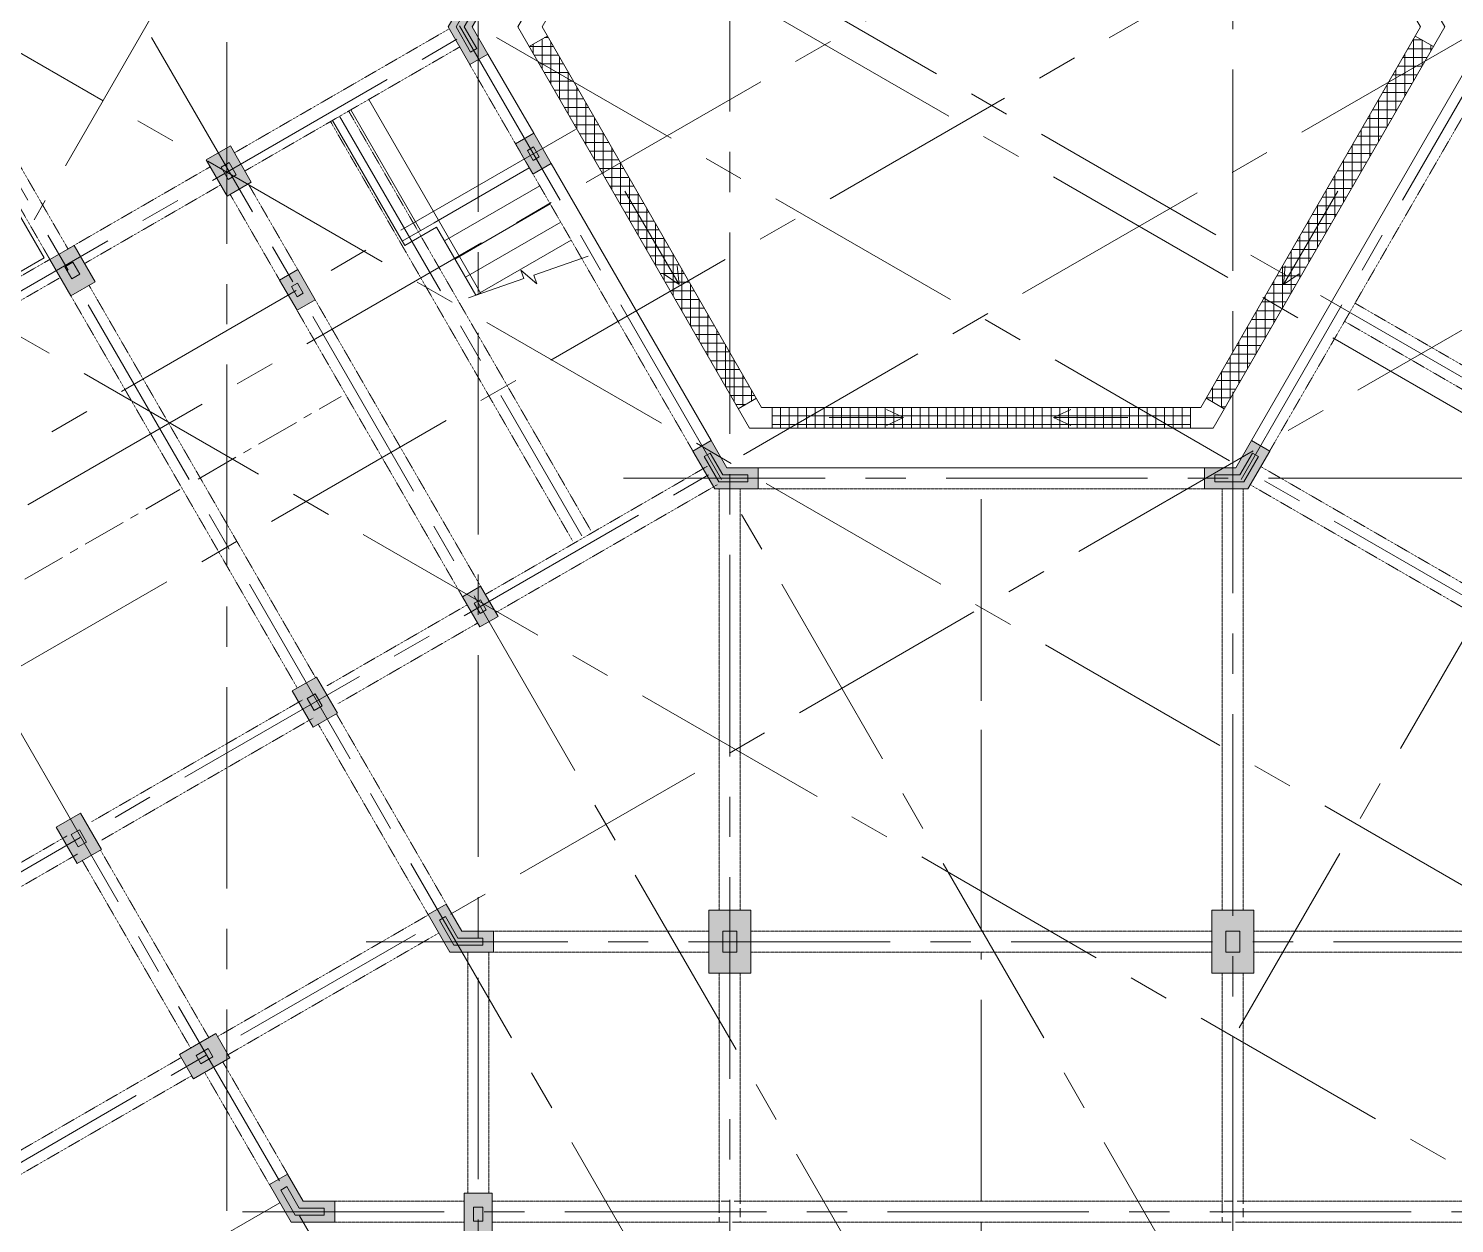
# Model space of a CAD drawing. Header units: millimetres. Extents: x 340192 to 549303, y -616317 to -538642.
# Drawn here: x 540848 to 543059, y -587588 to -585735 of the extents above; entities that cross this region are included whole.
import ezdxf
from ezdxf.lldxf.tags import DXFTag

# ---------------------------------------------------------------- set-up
doc = ezdxf.new("R2010")
doc.units = ezdxf.units.MM
doc.header["$LTSCALE"] = 250
doc.header["$MEASUREMENT"] = 0
for name, pattern in [('( Center )', [2, 1.25, -0.25, 0.25, -0.25]), ('__CENTER__0', [2000, 1250, -250, 250, -250]), ('__HIDDEN__0', [375, 250, -125]), ('HIDDEN', [375, 250, -125])]:
    doc.linetypes.add(name, pattern=pattern)
for name, color, linetype, lineweight in [('AR-STAIR', 70, 'Continuous', 13), ('CV-AB-CJ', 2, 'Continuous', 0), ('CV-CB-BEAM', 7, 'Continuous', 0), ('CV-CB-CIVIL', 70, 'Continuous', 0), ('CV-CB-COLUMN', 3, 'Continuous', 0), ('CV-CB-DRAIN', 25, 'Continuous', 0), ('CV-CB-SHADE', 25, 'Continuous', 0), ('CV-COL', 3, 'Continuous', 0), ('CV-GRID_LINE', 8, 'CENTER', 0), ('CV-MISC', 3, 'Continuous', 0)]:
    doc.layers.add(name, color=color, linetype=linetype, lineweight=lineweight)
tags = doc.linetypes.add('CENTER', pattern=[2, 1.25, -0.25, 0.25, -0.25]).pattern_tags.tags
tags[10:11] = [DXFTag(74, 4), DXFTag(75, 0), DXFTag(340, '0'), DXFTag(46, 1.0), DXFTag(50, 0.0), DXFTag(44, 0.0), DXFTag(45, 0.0)]
tags[8:9] = [DXFTag(74, 4), DXFTag(75, 0), DXFTag(340, '0'), DXFTag(46, 1.0), DXFTag(50, 0.0), DXFTag(44, 0.0), DXFTag(45, 0.0)]
tags[6:7] = [DXFTag(74, 4), DXFTag(75, 0), DXFTag(340, '0'), DXFTag(46, 1.0), DXFTag(50, 0.0), DXFTag(44, 0.0), DXFTag(45, 0.0)]
tags[4:5] = [DXFTag(74, 4), DXFTag(75, 0), DXFTag(340, '0'), DXFTag(46, 1.0), DXFTag(50, 0.0), DXFTag(44, 0.0), DXFTag(45, 0.0)]

msp = doc.modelspace()

# ---------------------------------------------------------------- hatches: boundary and pattern name
at = {"layer": 'CV-CB-DRAIN', "linetype": 'Continuous', "ltscale": 0.000108333329468254}
h = msp.add_hatch(dxfattribs=at)
h.set_pattern_fill('NET', color=256, style=0, pattern_type=2)
h.set_pattern_definition([(120, (0, 0), (-732964182.7816975, -423177068.2353666), []), (210, (0, 0), (423177068.2353677, -732964182.7816969), [])])
h.paths.add_polyline_path([(541652.0661225105, -585746.8838965957), (541623.9202978917, -585763.1338960159), (541948.2466931998, -586324.8836909257), (541976.3925178187, -586308.6336915054)])
h = msp.add_hatch(dxfattribs=at)
h.set_pattern_fill('NET', color=256, style=0, pattern_type=2)
h.set_pattern_definition([(240, (0, 0), (732964182.781697, -423177068.2353674), []), (329.9999999999999, (0, 0), (423177068.2353675, 732964182.7816969), [])])
h.paths.add_polyline_path([(543026.2675266237, -585763.1338960156), (542998.1217020048, -585746.8838965952), (542673.7953066966, -586308.6336915054), (542701.9411313154, -586324.8836909257)])
h = msp.add_hatch(dxfattribs=at)
h.set_pattern_fill('NET', color=256, style=0, pattern_type=2)
h.set_pattern_definition([(0, (0, 0), (0, 846354136.470734), []), (90, (0, 0), (-846354136.470734, 5.183622510870033e-08), [])])
h.paths.add_polyline_path([(542649.4203075664, -586322.7066038148), (542000.7675169491, -586322.7066038148), (542000.7675169491, -586355.2066026554), (542649.4203075664, -586355.2066026554)])
at = {"layer": 'CV-CB-SHADE', "linetype": 'Continuous', "ltscale": 0.108333329468254, "extrusion": (0, 0, -1)}
for points in [[(-541531.9652375713, -585791.2797189307), (-541560.1110621864, -585775.0297195116), (-541535.7360630556, -585732.8109825847), (-541560.1110621862, -585690.5922456548), (-541531.9652375671, -585674.3422462348), (-541498.2082968989, -585732.8109825818)], [(-541979.164986232, -586448.9149326428), (-541979.164986232, -586416.4149338023), (-541930.4149879696, -586416.4149338023), (-541906.0399888403, -586374.1961968745), (-541877.8941642245, -586390.4461962926), (-541911.6511048944, -586448.9149326428)], [(-542738.536719619, -586448.9149326419), (-542772.2936602889, -586390.4461962914), (-542744.1478356731, -586374.1961968734), (-542719.7728365439, -586416.4149338013), (-542671.0228382814, -586416.4149338013), (-542671.0228382814, -586448.9149326419)], [(-542738.5367204378, -586448.9149331144), (-542772.2936611075, -586390.446196764), (-542744.1478364918, -586374.1961973461), (-542719.7728373625, -586416.414934274), (-542671.0228391, -586416.414934274), (-542671.0228391, -586448.9149331144)], [(-541568.5486781916, -587167.7065736663), (-541568.5486781916, -587135.2065748258), (-541519.7986799289, -587135.2065748258), (-541495.4236807997, -587092.9878378978), (-541467.277856184, -587109.2378373159), (-541501.0347968535, -587167.7065736663)], [(-541322.4290784699, -587586.414892062), (-541322.4290784699, -587553.9148932215), (-541273.6790802073, -587553.9148932215), (-541249.304081078, -587511.6961562937), (-541221.1582564621, -587527.9461557118), (-541254.9151971322, -587586.414892062)]]:
    msp.add_hatch(color=25, dxfattribs=at).paths.add_polyline_path(points)
at = {"layer": 'CV-CB-SHADE', "ltscale": 2.900624896512499e-07}
h = msp.add_hatch(dxfattribs=at)
h.set_pattern_fill('NET', color=256, style=0, pattern_type=2)
h.set_pattern_definition([(0, (61943.962567, -61334.821712), (0, 13.541666), []), (90, (61943.962567, -61334.821712), (-13.541666, 8.293522051011272e-16), [])])
h.paths.add_polyline_path([(541948.2466931998, -586324.8836909257), (541976.3925178187, -586308.6336915054), (541652.0661225105, -585746.8838965957), (541623.9202978917, -585763.1338960159)])
h = msp.add_hatch(dxfattribs=at)
h.set_pattern_fill('NET', color=256, style=0, pattern_type=2)
h.set_pattern_definition([(0, (62726.522923, -61121.77617899999), (0, 13.541666), []), (90, (62726.522923, -61121.77617899999), (-13.541666, 8.293522051011272e-16), [])])
h.paths.add_polyline_path([(543026.2675266237, -585763.1338960156), (542998.1217020048, -585746.8838965952), (542673.7953066966, -586308.6336915054), (542701.9411313154, -586324.8836909257)])
at = {"layer": 'CV-CB-SHADE', "ltscale": 0.108333329468254, "extrusion": (0, 0, -1)}
for points in [[(-541629.9088713921, -585960.9230686153), (-541658.0546960091, -585944.6730691952), (-541630.9713636423, -585897.7633614981), (-541602.8255390248, -585914.0133609179)], [(-541264.0131513482, -586172.173061076), (-541292.1589759655, -586155.9230616562), (-541265.0756435985, -586109.013353959), (-541236.9298189807, -586125.2633533787)], [(-541547.5756412231, -586663.3177006787), (-541575.7214658406, -586647.0677012588), (-541548.638133473, -586600.1579935617), (-541520.4923088561, -586616.4079929814)], [(-541288.996901767, -586818.8628322574), (-541326.524667926, -586797.196166363), (-541294.0246690859, -586740.9045171271), (-541256.4969029272, -586762.5711830215)], [(-540923.1011817249, -587030.1128247197), (-540960.6289478837, -587008.4461588254), (-540928.1289490437, -586952.1545095894), (-540890.6011828849, -586973.8211754839)], [(-541967.5939250122, -587200.2065725068), (-541967.5939250122, -587102.7065759854), (-541902.5939273313, -587102.7065759854), (-541902.5939273313, -587200.2065725068)], [(-542747.5938971837, -587200.2065725068), (-542747.5938971837, -587102.7065759854), (-542682.5938995028, -587102.7065759854), (-542682.5938995028, -587200.2065725068)], [(-542747.5938980001, -587200.2065729793), (-542747.5938980001, -587102.706576458), (-542682.5939003191, -587102.706576458), (-542682.5939003191, -587200.2065729793)], [(-541103.3025675731, -587363.8974455537), (-541159.5942168104, -587331.3974467131), (-541137.9275509166, -587293.8696805545), (-541081.6359016789, -587326.3696793953)], [(-541566.760605977, -587606.4565580126), (-541566.760605977, -587541.4565603316), (-541523.4272741902, -587541.4565603316), (-541523.4272741902, -587606.4565580126)]]:
    msp.add_hatch(color=25, dxfattribs=at).paths.add_polyline_path(points)
at = {"layer": 'CV-CB-SHADE', "ltscale": 0.000108333329468254, "extrusion": (0, 0, -1)}
for points in [[(-541155.5930176106, -585995.2172138275), (-541193.1207837692, -585973.5505479339), (-541160.6207849289, -585917.2588986963), (-541123.0930187702, -585938.9255645899)], [(-540913.2007324364, -586149.5481076746), (-540950.7284985947, -586127.881441781), (-540918.2284997544, -586071.5897925433), (-540880.7007335959, -586093.2564584368)]]:
    msp.add_hatch(color=256, dxfattribs=at).paths.add_polyline_path(points)
at = {"layer": 'CV-CB-SHADE', "ltscale": 2.900624896512499e-07}
h = msp.add_hatch(dxfattribs=at)
h.set_pattern_fill('NET', color=256, style=0, pattern_type=2)
h.set_pattern_definition([(0, (62476.01493400001, -61487.948189), (0, 13.541666), []), (90, (62476.01493400001, -61487.948189), (-13.541666, 8.293522051011272e-16), [])])
h.paths.add_polyline_path([(542649.4203075664, -586355.2066026554), (542649.4203075664, -586322.7066038148), (542000.7675169491, -586322.7066038148), (542000.7675169491, -586355.2066026554)])

# ---------------------------------------------------------------- linework, layer by layer
at = {"layer": 'AR-STAIR', "ltscale": 0.000108333329468254}
for p, q in [((541483.4922476802, -586032.3220266266, -232618.3581782758), (541375.429751536, -585845.152292912, -232618.3581782758)), ((541455.3464230614, -586048.5720260469, -232618.3581782758), (541347.2839269171, -585861.4022923323, -232618.3581782758)), ((541431.2630982975, -586071.858481622, -232618.3581782758), (541319.1381022979, -585877.6522917525, -232618.3581782758)), ((541624.2213707742, -585951.0720295256, -232618.3581782758), (541476.4557915254, -586036.3845264817, -232618.3581782758)), ((541640.4713701947, -585979.2178541443, -232618.3581782758), (541492.7057909457, -586064.5303511006, -232618.3581782758)), ((541656.7213696148, -586007.3636787633, -232618.3581782758), (541508.955790366, -586092.6761757194, -232618.3581782758)), ((541476.4557915254, -586036.3845264817, -232618.3581782758), (541427.2005984423, -586064.8220254671, -232618.3581782758)), ((541480.5182913805, -586043.4209826365, -232618.3581782758), (541431.2630982975, -586071.858481622, -232618.3581782758)), ((541541.4557892064, -586148.9678249568, -232618.3581782758), (541480.5182913805, -586043.4209826365, -232618.3581782758)), ((541549.2701384149, -586146.2526753942, -232618.3581782758), (541483.4922476802, -586032.3220266266, -232618.3581782758)), ((541672.971369035, -586035.509503382, -232618.3581782758), (541525.2057897862, -586120.8220003381, -232618.3581782758)), ((541689.2213684552, -586063.6553280009, -232618.3581782758), (541541.4557892068, -586148.9678249571, -232618.3581782758))]:
    msp.add_line(p, q, dxfattribs=at)
at = {"layer": 'AR-STAIR', "color": 2, "ltscale": 0.000108333329468254, "elevation": -232618.3581782758, "flags": 128}
msp.add_lwpolyline([(541530.1487635011, -586152.8965290727), (541615.8348824437, -586123.1242956895), (541611.2160187891, -586109.8309530171), (541635.8035760388, -586131.0842340135), (541631.1847123841, -586117.7908913409), (541715.6087770591, -586088.4571674233)], dxfattribs=at)
at = {"layer": 'CV-AB-CJ', "color": 2, "ltscale": 0.108333329468254, "elevation": -232618.3581782758, "flags": 128}
for points in [[(541510.7175537586, -585732.8109847553), (541533.2221808702, -585693.8318271914), (541542.60412241, -585699.2484936648), (541523.2268091448, -585732.810984755), (541542.6041224133, -585766.373475848), (541533.222180874, -585771.7901423216), (541510.7175537586, -585732.8109847553)], [(541917.9057325899, -586438.0816006273), (541962.9149868138, -586438.0816006273), (541962.9149868138, -586427.2482676806), (541924.1603602829, -586427.2482676806), (541904.7830470159, -586393.6857765869), (541895.4011054762, -586399.1024430601), (541917.9057325899, -586438.0816006273)], [(542732.2820935637, -586438.0816006273), (542687.2728393389, -586438.0816006273), (542687.2728393389, -586427.2482676806), (542726.0274658703, -586427.2482676806), (542745.4047791372, -586393.6857765869), (542754.7867206767, -586399.1024430601), (542732.2820935637, -586438.0816006273)], [(541507.2894245492, -587156.873241651), (541552.2986787731, -587156.873241651), (541552.2986787731, -587146.039908704), (541513.5440522422, -587146.039908704), (541494.1667389749, -587112.4774176104), (541484.7847974355, -587117.8940840836), (541507.2894245492, -587156.873241651)], [(541261.1698248276, -587575.5815600465), (541306.1790790517, -587575.5815600465), (541306.1790790517, -587564.7482270997), (541267.4244525208, -587564.7482270997), (541248.0471392534, -587531.1857360061), (541238.6651977141, -587536.6024024793), (541261.1698248276, -587575.5815600465)]]:
    msp.add_lwpolyline(points, dxfattribs=at)
at = {"layer": 'CV-AB-CJ', "color": 2, "ltscale": 0.108333329468254}
for points in [[(541630.263396586, -585939.8704583722, -232618.3581782758), (541639.6453381256, -585934.4537918988, -232618.3581782758), (541630.6182011458, -585918.816435912, -232618.3581782758), (541621.2362596063, -585924.2331023852, -232618.3581782758)], [(541264.3676765381, -586151.1204508351, -232618.3581782758), (541273.7496180775, -586145.7037843617, -232618.3581782758), (541264.7224810979, -586130.0664283751, -232618.3581782758), (541255.3405395581, -586135.4830948485, -232618.3581782758)], [(541547.930166415, -586642.2650904361, -232618.3581782758), (541557.3121079545, -586636.8484239627, -232618.3581782758), (541548.2849709749, -586621.2110679761, -232618.3581782758), (541538.9030294355, -586626.6277344495, -232618.3581782758)], [(541945.9272599353, -587135.2065752984, -232618.3581782758), (541924.2605940417, -587135.2065752984, -232618.3581782758), (541924.2605940417, -587167.7065741388, -232618.3581782758), (541945.9272599353, -587167.7065741388, -232618.3581782758)], [(542725.9272321066, -587135.2065752984, -232618.3581782758), (542704.2605662128, -587135.2065752984, -232618.3581782758), (542704.2605662128, -587167.7065741388, -232618.3581782758), (542725.9272321066, -587167.7065741388, -232618.3581782758)]]:
    msp.add_3dface(points, dxfattribs=at)
at = {"layer": 'CV-AB-CJ', "color": 2, "ltscale": 0.0001354166618353174}
for points in [[(541169.7781798013, -585962.0088958463, -232618.3581782758), (541157.2689556882, -585969.2310997552, -232618.3581782758), (541146.4356227417, -585950.4672166759, -232618.3581782758), (541158.9448468547, -585943.2450127669, -232618.3581782758)], [(540927.3858946286, -586116.3397896917, -232618.3581782758), (540914.8766705155, -586123.5619936008, -232618.3581782758), (540904.043337569, -586104.7981105215, -232618.3581782758), (540916.5525616821, -586097.5759066126, -232618.3581782758)], [(541303.1820647775, -586785.6545147498, -232618.3581782758), (541290.6728406645, -586792.8767186587, -232618.3581782758), (541279.839507718, -586774.1128355793, -232618.3581782758), (541292.3487318306, -586766.8906316705, -232618.3581782758)], [(540937.2863447332, -586996.9045072129, -232618.3581782758), (540924.7771206201, -587004.1267111216, -232618.3581782758), (540913.9437876736, -586985.3628280424, -232618.3581782758), (540926.4530117869, -586978.1406241335, -232618.3581782758)], [(541133.6081027389, -587329.721508637, -232618.3581782758), (541126.3858988298, -587317.2122845241, -232618.3581782758), (541107.6220157506, -587328.0456174709, -232618.3581782758), (541114.84421966, -587340.554841584, -232618.3581782758)], [(541552.3161448116, -587563.1232266979, -232618.3581782758), (541537.8717369934, -587563.1232266979, -232618.3581782758), (541537.8717369934, -587584.7898925918, -232618.3581782758), (541552.3161448116, -587584.7898925918, -232618.3581782758)]]:
    msp.add_3dface(points, dxfattribs=at)
at = {"layer": 'CV-CB-BEAM', "linetype": 'HIDDEN', "ltscale": 4.333333178730159e-07}
for p, q in [((541166.8499509654, -585928.0481307603, -232618.3581782758), (541499.9088752094, -585735.7564711919, -232618.3581782758)), ((540734.5002073674, -585775.0297212324, -232618.3581782758), (540908.8465582159, -586077.0064590161, -232618.3581782758)), ((541183.0999503853, -585956.193955379, -232618.3581782758), (541516.15887463, -585763.9022958109, -232618.3581782758)), ((540706.3543827488, -585791.2797206532, -232618.3581782758), (540884.4924001293, -586099.8238175163, -232618.3581782758)), ((541531.9652382211, -585791.2797206335, -232618.3581782758), (541877.8941642306, -586390.4461962892, -232618.3581782758)), ((543118.222586295, -585791.279720633, -232618.3581782758), (542772.2936602853, -586390.4461962892, -232618.3581782758)), ((541344.0940667918, -585863.2439589303, -232618.3581782758), (541719.7398867222, -586513.8816047006, -232618.3581782758)), ((541315.9482421727, -585879.4939583505, -232618.3581782758), (541691.5940621031, -586530.131604121, -232618.3581782758)), ((540908.8465582147, -586077.0064590167, -232618.3581782758), (541129.3221848061, -585949.7147966546, -232618.3581782758)), ((540934.4784991745, -586099.7356171621, -232618.3581782758), (541145.5721842267, -585977.8606212733, -232618.3581782758)), ((541188.4298125869, -585976.2588814069, -232618.3581782758), (541265.0756427789, -586109.0133534875, -232618.3581782758)), ((541160.2839879707, -585992.508880826, -232618.3581782758), (541236.929818162, -586125.2633529061, -232618.3581782758)), ((540544.3581294011, -586287.4439515088, -232618.3581782758), (540880.7007335968, -586093.2564584364, -232618.3581782758)), ((540560.6081288211, -586315.5897761277, -232618.3581782758), (540896.9507330172, -586121.402283055, -232618.3581782758)), ((540941.3465570565, -586133.2981082528, -232618.3581782758), (541292.6173778578, -586741.7170170968, -232618.3581782758)), ((540913.2007324378, -586149.5481076738, -232618.3581782758), (541264.4715532382, -586757.9670165172, -232618.3581782758)), ((541292.1589751478, -586155.9230611883, -232618.3581782758), (541548.6381326615, -586600.157993085, -232618.3581782758)), ((541264.0131505303, -586172.1730606074, -232618.3581782758), (541520.4923080445, -586616.4079925043, -232618.3581782758)), ((543237.6920501686, -586353.519180267, -232618.3581782758), (542904.6331247365, -586161.2275200129, -232618.3581782758)), ((543221.4420507489, -586381.6650048861, -232618.3581782758), (542888.3831253166, -586189.3733446316, -232618.3581782758)), ((541555.9506337049, -586612.8236154927, -232618.3581782758), (541900.267888202, -586414.0319559218, -232618.3581782758)), ((543335.3725354628, -586747.6649301712, -232618.3581782758), (542758.3831299599, -586414.5399415846, -232618.3581782758)), ((541572.2006331253, -586640.9694401115, -232618.3581782758), (541916.5178876225, -586442.1777805405, -232618.3581782758)), ((542742.1331305385, -586442.6857662044, -232618.3581782758), (543319.1225360426, -586775.810754791, -232618.3581782758)), ((541918.8439267514, -587102.7065759853, -232618.3581782758), (541918.8439267514, -586448.9149326456, -232618.3581782758)), ((541951.3439255919, -587102.7065759853, -232618.3581782758), (541951.3439255919, -586448.9149326456, -232618.3581782758)), ((541979.164986234, -586448.9149326456, -232618.3581782758), (542671.4636391107, -586448.9149326452, -232618.3581782758)), ((542698.8438989228, -587102.7065759853, -232618.3581782758), (542698.8438989228, -586448.9149326452, -232618.3581782758)), ((542731.3438977635, -587102.7065759853, -232618.3581782758), (542731.3438977635, -586448.9149326452, -232618.3581782758)), ((541310.6128624434, -586754.4694437733, -232618.3581782758), (541527.8048090875, -586629.0736149123, -232618.3581782758)), ((541326.8628618632, -586782.6152683923, -232618.3581782758), (541544.0548085078, -586657.2194395311, -232618.3581782758)), ((540944.717142399, -586965.7194362367, -232618.3581782758), (541273.085096285, -586776.136109667, -232618.3581782758)), ((540960.9671418191, -586993.8652608556, -232618.3581782758), (541289.3350957051, -586804.2819342859, -232618.3581782758)), ((541296.9715520771, -586814.2586657557, -232618.3581782758), (541467.2778561829, -587109.2378373165, -232618.3581782758)), ((541325.1173766962, -586798.0086663356, -232618.3581782758), (541495.4236808019, -587092.9878378964, -232618.3581782758)), ((540583.5123935327, -587174.2610952277, -232618.3581782758), (540907.1893762405, -586987.3861021304, -232618.3581782758)), ((540599.7623929532, -587202.4069198465, -232618.3581782758), (540923.439375661, -587015.5319267495, -232618.3581782758)), ((541127.1383177362, -587300.0988472354, -232618.3581782758), (540959.2216566509, -587009.2586587988, -232618.3581782758)), ((541098.9924931178, -587316.3488466559, -232618.3581782758), (540931.0758320322, -587025.508658219, -232618.3581782758)), ((541140.6358837439, -587298.5606506154, -232618.3581782758), (541467.5965459887, -587109.7898242536, -232618.3581782758)), ((541156.8858831645, -587326.706475234, -232618.3581782758), (541483.8465454093, -587137.9356488724, -232618.3581782758)), ((541902.5939273313, -587135.2065748264, -232618.3581782758), (541568.5486781913, -587135.2065748264, -232618.3581782758)), ((542682.593899503, -587135.2065748264, -232618.3581782758), (541967.5939250122, -587135.2065748264, -232618.3581782758)), ((543081.6391479628, -587135.2065757711, -232618.3581782758), (542747.5938980001, -587135.2065748264, -232618.3581782758)), ((541528.8439406661, -587541.4565608044, -232618.3581782758), (541528.8439406661, -587167.7065736671, -232618.3581782758)), ((541561.3439395064, -587541.4565608044, -232618.3581782758), (541561.3439395064, -587167.7065736671, -232618.3581782758)), ((541902.5939273313, -587167.7065736671, -232618.3581782758), (541568.5486781916, -587167.7065736671, -232618.3581782758)), ((542682.593899503, -587167.7065736671, -232618.3581782758), (541967.5939250122, -587167.7065736671, -232618.3581782758)), ((543081.6391479628, -587167.7065746116, -232618.3581782758), (542747.5938980001, -587167.7065736671, -232618.3581782758)), ((541918.8439267514, -587557.7065597529, -232618.3581782758), (541918.8439267514, -587200.2065725068, -232618.3581782758)), ((541951.3439255919, -587557.7065597529, -232618.3581782758), (541951.3439255919, -587200.2065725068, -232618.3581782758)), ((542698.8438989228, -587557.7065597529, -232618.3581782758), (542698.8438989228, -587200.2065725068, -232618.3581782758)), ((542731.3438977635, -587557.7065597529, -232618.3581782758), (542731.3438977635, -587200.2065725068, -232618.3581782758)), ((540774.7401636991, -587509.8106430785, -232618.3581782758), (541084.3442345063, -587331.0606494558, -232618.3581782758)), ((541249.3040810806, -587511.6961562921, -232618.3581782758), (541148.8049836302, -587337.6266133938, -232618.3581782758)), ((540786.2991919405, -587540.6648011704, -232618.3581782758), (541100.5942339266, -587359.2064740744, -232618.3581782758)), ((541221.1582564615, -587527.9461557122, -232618.3581782758), (541120.6591590118, -587353.8766128143, -232618.3581782758)), ((541322.4290784699, -587553.9148932215, -232618.3581782758), (541523.4272750088, -587553.9148932215, -232618.3581782758)), ((541566.7606067964, -587553.9148932215, -232618.3581782758), (541919.4777476051, -587553.9148932215, -232618.3581782758)), ((541951.3439255919, -587554.0078090456, -232618.3581782758), (542698.8438989228, -587554.0078090456, -232618.3581782758)), ((542731.3438977635, -587554.0078090456, -232618.3581782758), (543083.4272193518, -587554.0078090456, -232618.3581782758)), ((541322.4290784699, -587586.414892062, -232618.3581782758), (541523.4272750088, -587586.414892062, -232618.3581782758)), ((541566.7606067964, -587586.414892062, -232618.3581782758), (541919.4777476051, -587586.414892062, -232618.3581782758)), ((541951.3439255919, -587586.507807886, -232618.3581782758), (542698.8438989228, -587586.507807886, -232618.3581782758)), ((542731.3438977635, -587586.507807886, -232618.3581782758), (543083.4272193518, -587586.507807886, -232618.3581782758))]:
    msp.add_line(p, q, dxfattribs=at)
at = {"layer": 'CV-CB-BEAM', "linetype": 'Continuous', "ltscale": 0.000108333329468254}
for p, q in [((541560.11106325, -585775.0297209758, -232618.3581782758), (541630.9713632347, -585897.7633607883, -232618.3581782758)), ((543090.0767616831, -585775.0297212165, -232618.3581782758), (542744.1478356731, -586374.1961968734, -232618.3581782758)), ((541658.0546951898, -585944.6730687284, -232618.3581782758), (541906.0399888464, -586374.196196871, -232618.3581782758)), ((541979.164986234, -586416.4149338013, -232618.3581782758), (542671.0228382814, -586416.414933801, -232618.3581782758))]:
    msp.add_line(p, q, dxfattribs=at)
at = {"layer": 'CV-CB-CIVIL', "ltscale": 0.000108333329468254}
for p, q in [((540871.7557568161, -586091.091949694, -232618.3581782758), (540783.1932599758, -585937.6972055217, -232618.3581782758)), ((540690.2151880246, -586195.9044459547, -232618.3581782758), (540871.7557568161, -586091.091949694, -232618.3581782758))]:
    msp.add_line(p, q, dxfattribs=at)
at = {"layer": 'CV-CB-COLUMN', "color": 8, "linetype": '__CENTER__0', "ltscale": 0.000216666658936508}
for p, q in [((541110.5837067141, -586434.0087817295, -232618.3581782758), (541332.4666241257, -586305.904619633, -232618.3581782758)), ((540747.9716662079, -586643.3629409276, -232618.3581782758), (541082.4378820955, -586450.2587811498, -232618.3581782758))]:
    msp.add_line(p, q, dxfattribs=at)
at = {"layer": 'CV-CB-COLUMN', "color": 3, "ltscale": 0.0001354166618353174, "elevation": -232618.3581782758, "flags": 128}
for points in [[(541498.2082983725, -585732.8109847556), (541531.9652390408, -585674.3422484088), (541560.1110636595, -585690.5922478287), (541535.7360645287, -585732.8109847588), (541560.1110636601, -585775.0297216855), (541531.9652390446, -585791.2797211047), (541498.2082983725, -585732.8109847556)], [(541911.6511048945, -586448.9149335882), (541979.1649862323, -586448.9149335882), (541979.1649862323, -586416.4149347476), (541930.4149879696, -586416.4149347476), (541906.0399888403, -586374.19619782), (541877.8941642245, -586390.4461972378), (541911.6511048945, -586448.9149335882)], [(542738.5367212562, -586448.9149335872), (542671.022839919, -586448.9149335872), (542671.022839919, -586416.4149347466), (542719.772838181, -586416.4149347466), (542744.1478373107, -586374.1961978187), (542772.2936619263, -586390.4461972368), (542738.5367212562, -586448.9149335872)], [(541501.0347968539, -587167.7065746116), (541568.5486781916, -587167.7065746116), (541568.5486781916, -587135.2065757711), (541519.7986799292, -587135.2065757711), (541495.4236807997, -587092.9878388433), (541467.277856184, -587109.2378382612), (541501.0347968539, -587167.7065746116)], [(541156.8858835752, -587326.7064759454), (541159.5942168104, -587331.3974467127), (541103.3025675731, -587363.8974455537), (541100.5942343374, -587359.2064747863)], [(541254.9151971322, -587586.4148930075), (541322.4290784699, -587586.4148930075), (541322.4290784699, -587553.9148941668), (541273.6790802073, -587553.9148941668), (541249.304081078, -587511.6961572391), (541221.1582564624, -587527.9461566571), (541254.9151971322, -587586.4148930075)], [(541561.3439403253, -587541.4565608044), (541566.7606067964, -587541.4565608044), (541566.7606067964, -587606.4565584853), (541561.3439403253, -587606.4565584853)]]:
    msp.add_lwpolyline(points, dxfattribs=at)
at = {"layer": 'CV-CB-COLUMN', "color": 3, "ltscale": 0.0001354166618353174}
for points in [[(541629.908871392, -585960.9230686176, -232618.3581782758), (541658.0546960117, -585944.673069197, -232618.3581782758), (541630.9713636445, -585897.7633614975, -232618.3581782758), (541602.8255390248, -585914.0133609179, -232618.3581782758)], [(541155.5930176092, -585995.2172138266, -232618.3581782758), (541193.1207837687, -585973.5505479323, -232618.3581782758), (541160.6207849283, -585917.2588986963, -232618.3581782758), (541123.0930187694, -585938.9255645907, -232618.3581782758)], [(540913.2007324375, -586149.5481076731, -232618.3581782758), (540950.728498594, -586127.8814417794, -232618.3581782758), (540918.2284997536, -586071.5897925427, -232618.3581782758), (540880.7007335968, -586093.2564584364, -232618.3581782758)], [(541264.0131513489, -586172.17306108, -232618.3581782758), (541292.1589759646, -586155.923061662, -232618.3581782758), (541265.0756435964, -586109.0133539606, -232618.3581782758), (541236.9298189807, -586125.2633533787, -232618.3581782758)], [(541547.5756412231, -586663.3177006787, -232618.3581782758), (541575.7214658406, -586647.0677012588, -232618.3581782758), (541548.638133473, -586600.1579935617, -232618.3581782758), (541520.4923088561, -586616.4079929814, -232618.3581782758)], [(541288.9969025856, -586818.8628327303, -232618.3581782758), (541326.5246687446, -586797.1961668358, -232618.3581782758), (541294.0246699045, -586740.9045175997, -232618.3581782758), (541256.4969037456, -586762.5711834943, -232618.3581782758)], [(540923.1011825439, -587030.1128251932, -232618.3581782758), (540960.628948701, -587008.4461592995, -232618.3581782758), (540928.1289498602, -586952.1545100629, -232618.3581782758), (540890.6011837035, -586973.8211759565, -232618.3581782758)], [(541967.5939258289, -587102.706576458, -232618.3581782758), (541902.5939281477, -587102.706576458, -232618.3581782758), (541902.5939281477, -587200.2065729795, -232618.3581782758), (541967.5939258289, -587200.2065729795, -232618.3581782758)], [(542747.5938980001, -587102.706576458, -232618.3581782758), (542682.5939003191, -587102.706576458, -232618.3581782758), (542682.5939003191, -587200.2065729795, -232618.3581782758), (542747.5938980001, -587200.2065729795, -232618.3581782758)], [(541159.5942168104, -587331.3974467127, -232618.3581782758), (541137.9275509166, -587293.8696805545, -232618.3581782758), (541081.6359016789, -587326.3696793953, -232618.3581782758), (541103.3025675731, -587363.8974455537, -232618.3581782758)], [(541566.7606067964, -587541.4565608044, -232618.3581782758), (541523.4272750088, -587541.4565608044, -232618.3581782758), (541523.4272750088, -587606.4565584853, -232618.3581782758), (541566.7606067964, -587606.4565584853, -232618.3581782758)]]:
    msp.add_3dface(points, dxfattribs=at)
at = {"layer": 'CV-CB-COLUMN', "linetype": '__HIDDEN__0', "ltscale": 0.000216666658936508}
for points in [[(541918.8439267514, -587586.507807886, -232618.3581782758), (541951.3439255919, -587586.507807886, -232618.3581782758), (541951.3439255919, -587554.0078090455, -232618.3581782758), (541918.8439267514, -587554.0078090455, -232618.3581782758)], [(542698.8438989228, -587586.507807886, -232618.3581782758), (542731.3438977635, -587586.507807886, -232618.3581782758), (542731.3438977635, -587554.0078090455, -232618.3581782758), (542698.8438989228, -587554.0078090455, -232618.3581782758)]]:
    msp.add_3dface(points, dxfattribs=at)
at = {"layer": 'CV-CB-DRAIN', "linetype": 'Continuous', "ltscale": 0.000108333329468254}
for p, q in [((541652.0661225105, -585746.8838965957, -232618.3581782758), (541623.9202978917, -585763.1338960159, -232618.3581782758)), ((542998.1217020048, -585746.8838965952, -232618.3581782758), (543026.2675266237, -585763.1338960156, -232618.3581782758)), ((541976.3925178187, -586308.6336915054, -232618.3581782758), (541948.2466931998, -586324.8836909257, -232618.3581782758)), ((542673.7953066966, -586308.6336915054, -232618.3581782758), (542701.9411313154, -586324.8836909257, -232618.3581782758)), ((542000.7675169491, -586322.7066038148, -232618.3581782758), (542000.7675169491, -586355.2066026554, -232618.3581782758)), ((542649.4203075664, -586322.7066038148, -232618.3581782758), (542649.4203075664, -586355.2066026554, -232618.3581782758))]:
    msp.add_line(p, q, dxfattribs=at)
at = {"layer": 'CV-CB-DRAIN', "ltscale": 0.000108333329468254, "elevation": -232618.3581782758, "flags": 128}
for points in [[(542684.4341900656, -585110.4153659169), (541965.7536344499, -585110.4153659169), (541606.4133566421, -585732.8109842862), (541965.7536344499, -586355.2066026554), (542684.4341900656, -586355.2066026554), (543043.7744678735, -585732.8109842858), (542684.4341900656, -585110.4153659169)], [(542665.6703069862, -585142.9153647574), (541984.5175175287, -585142.9153647574), (541643.9411228009, -585732.8109842862), (541984.5175175288, -586322.7066038148), (542665.6703069862, -586322.7066038148), (543006.2467017152, -585732.8109842858), (542665.6703069862, -585142.9153647574)]]:
    msp.add_lwpolyline(points, close=True, dxfattribs=at)
at = {"layer": 'CV-COL', "linetype": 'Continuous', "ltscale": 0.000108333329468254}
msp.add_3dface([(540913.2007324378, -586149.5481076738, -232618.3581782758), (540950.7284985947, -586127.88144178, -232618.3581782758), (540918.2284997544, -586071.5897925434, -232618.3581782758), (540880.7007335973, -586093.2564584371, -232618.3581782758)], dxfattribs=at)
at = {"layer": 'CV-GRID_LINE', "linetype": '( Center )'}
for p, q in [((541155.0939546552, -589068.9565075363, -232618.3581782758), (541155.0939546552, -581620.7367550356, -232618.3581782758)), ((541545.0939407408, -588519.6828536991, -232618.3581782758), (541545.0939407408, -581620.7367550356, -232618.3581782758)), ((541935.0939268264, -588863.9781948726, -232618.3581782758), (541935.0939268264, -581620.7367550357, -232618.3581782758)), ((542715.0938989982, -588611.1159057289, -232618.3581782758), (542715.0938989982, -581620.7367550356, -232618.3581782758)), ((542811.1644235934, -582646.2042976965, -232618.3581782758), (540856.3626092281, -586032.0203589052, -232618.3581782758)), ((542728.0602188787, -586434.5607681916, -232618.3581782758), (544581.259919532, -583224.7247300886, -232618.3581782758)), ((542724.9301156981, -587284.98223569, -232618.3581782758), (544947.1556395354, -583435.9747225281, -232618.3581782758)), ((544867.8464689081, -583814.4189193994, -232618.3581782758), (539287.6619657973, -587036.1399443985, -232618.3581782758)), ((545014.096463696, -584067.7313409637, -232618.3581782758), (539651.2141289014, -587163.9929005973, -232618.3581782758)), ((539387.1571422687, -584149.1756990694, -232618.3581782758), (544671.4057468191, -587200.0380533712, -232618.3581782758)), ((539405.9181447703, -584215.0480912874, -232618.3581782758), (544643.5854902774, -587239.0167431415, -232618.3581782758)), ((544875.1736589327, -587655.4334077081, -232618.3581782758), (539240.9071474861, -584402.4881206388, -232618.3581782758)), ((545257.8464549998, -584489.9187102454, -232618.3581782758), (539630.9071335815, -587738.633642188, -232618.3581782758)), ((544427.2540304371, -587847.1600835219, -232618.3581782758), (539045.9071544433, -584740.2380160645, -232618.3581782758)), ((539492.4322042958, -587499.5961675413, -232618.3581782758), (543990.5206631161, -584902.6235850027, -232618.3581782758)), ((544235.4897117643, -588176.2505657551, -232618.3581782758), (538855.4657158963, -585070.0922634944, -232618.3581782758)), ((544478.8314632105, -585390.016419361, -232618.3581782758), (539825.9071266152, -588076.3835376134, -232618.3581782758)), ((540080.440565637, -585519.6651583193, -232618.3581782758), (542326.3986963537, -589409.7787523924, -232618.3581782758)), ((540690.2667652976, -585730.9151510217, -232618.3581782758), (542692.2944160056, -589198.5287602054, -232618.3581782758)), ((541515.877620784, -585730.9151510209, -232618.3581782758), (543311.5025576205, -588841.0287729595, -232618.3581782758)), ((541038.4931621116, -585749.0609837029, -232618.3581782758), (542945.6068375787, -589052.2787654208, -232618.3581782758)), ((541330.0211544823, -585871.3689586403, -232618.3581782758), (541705.6669744126, -586522.0066044109, -232618.3581782758)), ((541695.64594731, -585891.6966128073, -232618.3581782758), (539347.3446436974, -587247.4890025898, -232618.3581782758)), ((541770.4135537411, -586432.6649349227, -232618.3581782758), (546957.906129087, -586432.6649349227, -232618.3581782758)), ((542325.0939142781, -586777.7065897547, -232618.3581782758), (542325.0939142781, -586448.9149348189, -232618.3581782758)), ((542325.0939142781, -587135.2065770001, -232618.3581782758), (542325.0939142781, -586810.2065885952, -232618.3581782758)), ((541371.2721135895, -587151.4565759482, -232618.3581782758), (546957.906129087, -587151.4565759482, -232618.3581782758)), ((542325.0939142781, -587553.914895395, -232618.3581782758), (542325.0939142781, -587167.7065758407, -232618.3581782758)), ((540533.896251045, -587962.2648290435, -232618.3581782758), (541237.4082579025, -587556.0919825059, -232618.3581782758)), ((541179.4549385104, -587570.1648935871, -232618.3581782758), (546916.0319325048, -587570.1648935871, -232618.3581782758)), ((542325.0939142781, -587980.2065468527, -232618.3581782758), (542325.0939142781, -587586.4148942356, -232618.3581782758))]:
    msp.add_line(p, q, dxfattribs=at)
at = {"layer": 'CV-MISC', "ltscale": 0.0001354166618353175}
for p, q in [((541856.3536291011, -586132.3608604373, -232618.3581782758), (541772.0831598405, -585987.5813813776, -232618.3581782758)), ((542793.8341954144, -586132.3608604373, -232618.3581782758), (542878.1046646748, -585987.5813813776, -232618.3581782758)), ((541856.3536291011, -586132.3608604373, -232618.3581782758), (541853.6861997083, -586103.1508949678, -232618.3581782758)), ((542793.8341954144, -586132.3608604373, -232618.3581782758), (542796.5016248068, -586103.1508949678, -232618.3581782758)), ((541856.3536291011, -586132.3608604373, -232618.3581782758), (541832.2720922065, -586115.6152089696, -232618.3581782758)), ((542793.8341954144, -586132.3608604373, -232618.3581782758), (542817.9157323089, -586115.6152089696, -232618.3581782758)), ((542204.7045058879, -586338.7064525385, -232618.3581782758), (542178.1428622444, -586326.2639307183, -232618.3581782758)), ((542437.2397230751, -586338.7064525385, -232618.3581782758), (542463.8013667184, -586326.2639307183, -232618.3581782758)), ((542204.7045058879, -586338.7064525385, -232618.3581782758), (542089.4420192236, -586338.4731628784, -232618.3581782758)), ((542204.7045058879, -586338.7064525385, -232618.3581782758), (542178.0927130905, -586351.0413520671, -232618.3581782758)), ((542437.2397230751, -586338.7064525385, -232618.3581782758), (542552.5022097391, -586338.4731628784, -232618.3581782758)), ((542437.2397230751, -586338.7064525385, -232618.3581782758), (542463.8515158728, -586351.0413520671, -232618.3581782758))]:
    msp.add_line(p, q, dxfattribs=at)

doc.saveas('drawing.dxf')
